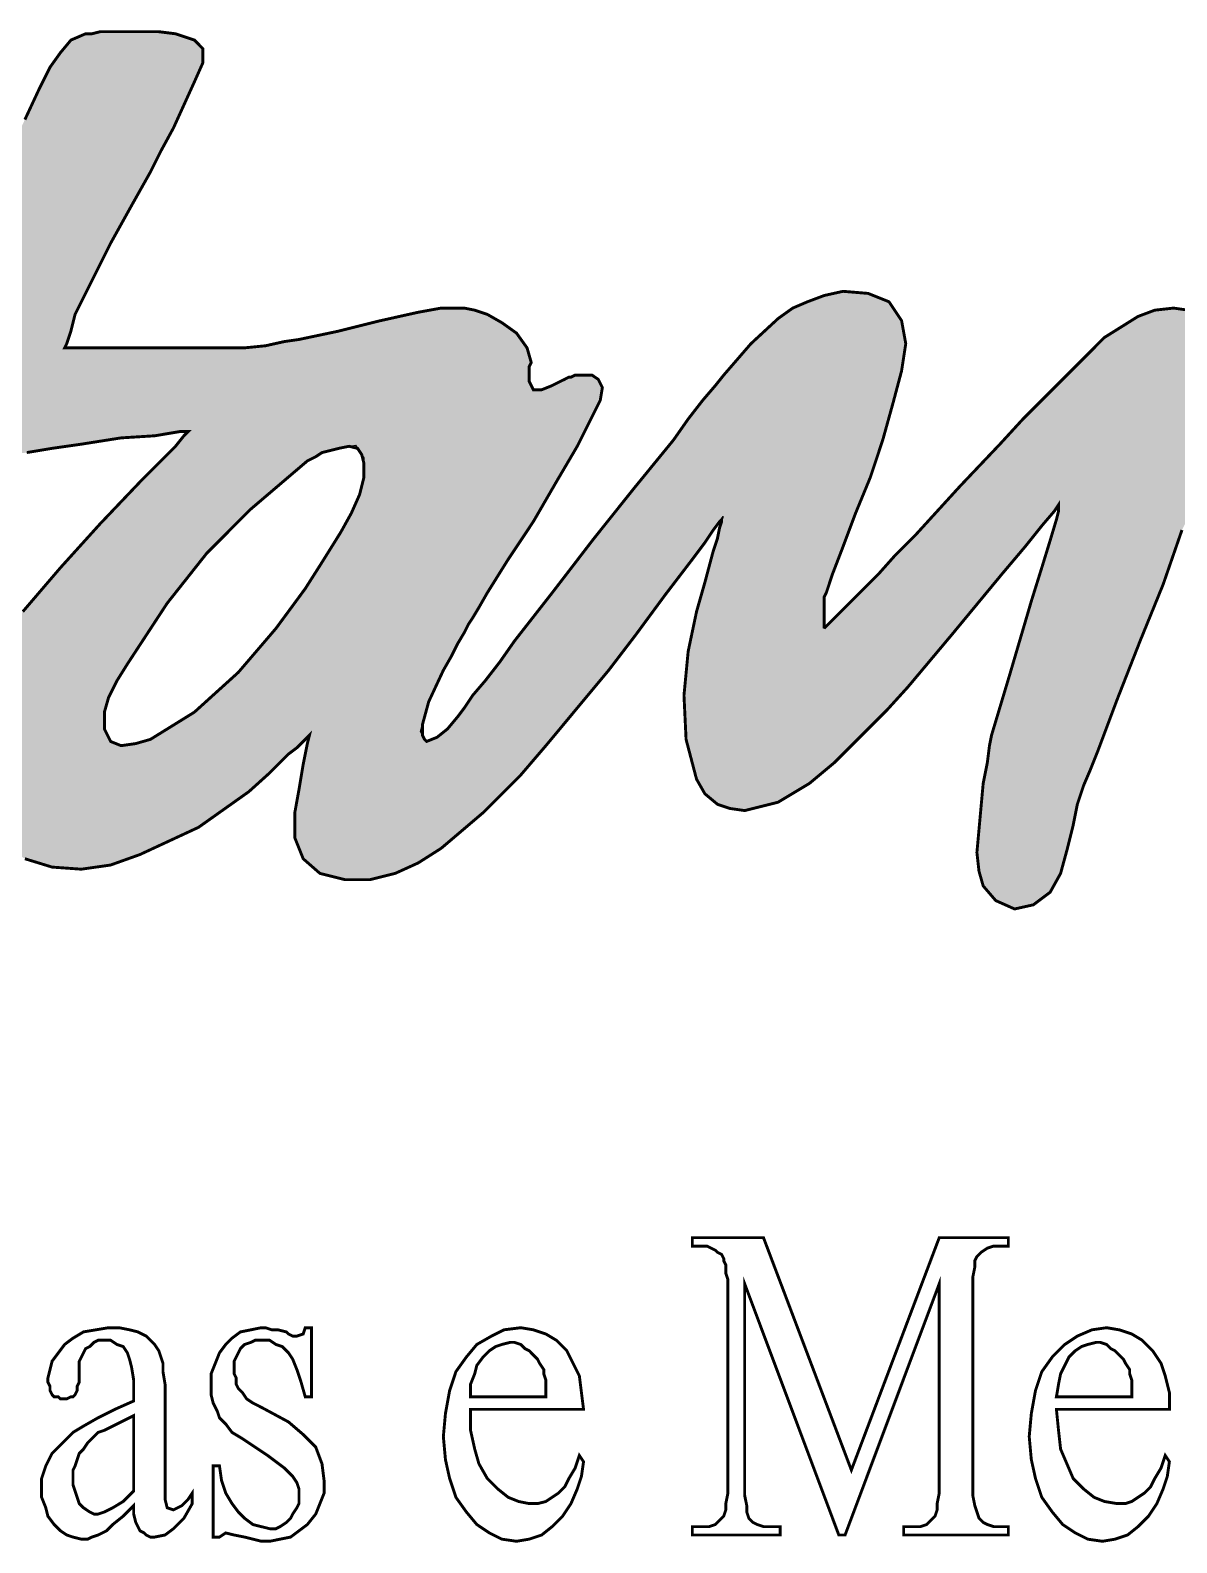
# Model space of a CAD drawing. Extents: x -5391 to -1191, y -1050 to 4890.
# Drawn here: x -3921.7 to -3756, y -256.2 to -37.8 of the extents above; entities that cross this region are included whole.
import ezdxf

# ---------------------------------------------------------------- set-up
doc = ezdxf.new("R2010")
doc.units = 0
doc.header["$LTSCALE"] = 70
doc.header["$MEASUREMENT"] = 0
doc.layers.get('0').update_dxf_attribs({"linetype": 'CONTINUOUS'})
doc.layers.add('CAMADA_1', color=7, linetype='CONTINUOUS')
doc.layers.add('FINA', color=7, linetype='CONTINUOUS')

msp = doc.modelspace()

# ---------------------------------------------------------------- hatches: boundary and pattern name
at = {"linetype": 'CONTINUOUS'}
h = msp.add_hatch(color=5, dxfattribs=at)
h.paths.add_polyline_path([(-3839.308, -91.222), (-3839.006, -89.408), (-3839.61, -88.199), (-3840.518, -87.594), (-3842.936, -87.594), (-3843.541, -87.896), (-3843.842, -87.896), (-3846.262, -89.105), (-3847.773, -89.71), (-3848.983, -89.71), (-3849.587, -88.5), (-3849.587, -87.896), (-3849.587, -87.291), (-3849.587, -86.385), (-3849.285, -85.78), (-3849.89, -83.663), (-3851.401, -81.547), (-3853.518, -80.036), (-3855.633, -78.826), (-3857.448, -78.222), (-3858.96, -77.92), (-3860.773, -77.92), (-3862.285, -77.92), (-3865.611, -78.524), (-3871.053, -79.734), (-3877.099, -81.245), (-3882.843, -82.454), (-3884.959, -82.757), (-3887.68, -83.362), (-3890.703, -83.663), (-3893.424, -83.663), (-3900.68, -83.663), (-3908.238, -83.663), (-3911.564, -83.663), (-3914.285, -83.663), (-3916.098, -83.663), (-3916.704, -83.663), (-3916.401, -83.059), (-3915.796, -81.245), (-3915.191, -78.826), (-3913.982, -76.408), (-3912.471, -73.384), (-3910.052, -68.547), (-3907.028, -63.106), (-3904.308, -58.268), (-3902.796, -55.245), (-3900.982, -51.92), (-3899.471, -48.594), (-3897.959, -45.268), (-3896.749, -42.548), (-3896.749, -40.432), (-3897.959, -39.222), (-3900.68, -38.315), (-3903.099, -38.012), (-3907.331, -38.012), (-3909.448, -38.012), (-3911.564, -38.012), (-3912.773, -38.315), (-3913.681, -38.315), (-3915.796, -39.222), (-3917.308, -41.035), (-3918.82, -43.152), (-3920.331, -46.175), (-3922.447, -50.711), (-3925.168, -56.454), (-3928.191, -62.803), (-3930.912, -69.152), (-3933.634, -75.199), (-3935.749, -80.036), (-3936.657, -81.85), (-3937.261, -83.362), (-3937.866, -84.268), (-3937.866, -84.571), (-3938.471, -84.571), (-3939.982, -84.571), (-3942.098, -84.873), (-3944.819, -84.873), (-3951.169, -85.477), (-3957.215, -85.78), (-3961.145, -86.385), (-3966.889, -87.291), (-3969.912, -87.896), (-3972.633, -88.5), (-3974.75, -88.803), (-3975.959, -89.408), (-3976.865, -90.617), (-3977.168, -92.733), (-3976.865, -95.152), (-3976.563, -97.268), (-3975.052, -100.593), (-3973.238, -104.524), (-3970.517, -107.547), (-3967.494, -109.361), (-3965.982, -109.361), (-3965.377, -109.059), (-3964.471, -108.454), (-3961.75, -106.036), (-3959.633, -103.92), (-3958.121, -102.71), (-3955.703, -101.803), (-3953.587, -101.501), (-3951.169, -101.199), (-3949.052, -101.199), (-3946.936, -101.199), (-3945.981, -101.835), (-3946.936, -104.222), (-3948.145, -106.943), (-3949.656, -109.966), (-3952.982, -117.524), (-3956.61, -126.291), (-3958.424, -130.826), (-3959.935, -135.663), (-3960.843, -137.478), (-3961.145, -138.989), (-3961.75, -140.198), (-3961.75, -140.501), (-3963.262, -138.989), (-3963.262, -138.384), (-3963.563, -138.082), (-3964.471, -137.175), (-3965.982, -135.965), (-3967.494, -135.361), (-3969.005, -135.965), (-3969.609, -136.872), (-3970.214, -138.082), (-3970.517, -138.989), (-3970.517, -139.896), (-3971.122, -145.338), (-3971.424, -151.686), (-3971.122, -158.035), (-3970.214, -162.873), (-3969.308, -164.989), (-3967.796, -166.198), (-3965.982, -166.501), (-3963.563, -166.501), (-3961.75, -166.198), (-3960.238, -165.593), (-3959.029, -164.687), (-3957.819, -163.175), (-3955.401, -159.547), (-3952.982, -155.919), (-3950.865, -151.989), (-3948.75, -148.059), (-3947.541, -145.942), (-3946.331, -143.221), (-3944.819, -139.896), (-3943.005, -136.268), (-3939.074, -128.408), (-3935.145, -119.942), (-3931.517, -112.083), (-3928.494, -105.734), (-3927.284, -103.013), (-3926.378, -101.199), (-3925.581, -99.209), (-3922.145, -98.78), (-3918.518, -98.176), (-3914.285, -97.57), (-3908.54, -96.664), (-3903.703, -96.361), (-3900.075, -95.756), (-3898.866, -95.756), (-3899.471, -96.361), (-3900.68, -97.873), (-3902.796, -99.989), (-3905.517, -102.71), (-3911.564, -109.059), (-3917.308, -115.408), (-3922.749, -121.756), (-3926.68, -128.105), (-3928.494, -131.128), (-3929.703, -134.455), (-3930.611, -138.082), (-3930.912, -142.012), (-3930.611, -146.849), (-3929.098, -151.385), (-3926.378, -155.012), (-3922.447, -157.431), (-3918.518, -158.64), (-3914.285, -158.942), (-3910.052, -158.338), (-3905.819, -156.826), (-3897.355, -152.896), (-3890.099, -147.757), (-3887.075, -145.035), (-3884.355, -142.315), (-3883.146, -141.408), (-3882.239, -140.501), (-3881.633, -139.896), (-3881.331, -139.594), (-3881.633, -140.803), (-3882.239, -143.826), (-3882.843, -147.454), (-3883.447, -150.78), (-3883.447, -154.408), (-3882.239, -157.431), (-3879.819, -159.547), (-3876.192, -160.454), (-3872.563, -160.454), (-3868.936, -159.547), (-3865.611, -158.035), (-3862.285, -155.919), (-3856.238, -150.78), (-3850.796, -145.338), (-3847.169, -141.105), (-3842.634, -135.663), (-3838.099, -130.222), (-3834.169, -125.082), (-3829.937, -119.338), (-3826.006, -114.198), (-3824.192, -111.78), (-3822.983, -109.966), (-3821.534, -108.036), (-3822.075, -109.663), (-3822.378, -111.175), (-3822.983, -112.989), (-3824.192, -117.524), (-3825.401, -121.756), (-3826.611, -127.501), (-3827.215, -133.849), (-3826.913, -140.198), (-3825.401, -145.942), (-3824.192, -148.059), (-3822.378, -149.571), (-3820.564, -150.175), (-3818.447, -150.477), (-3813.611, -149.268), (-3809.076, -146.548), (-3805.448, -143.524), (-3801.518, -139.594), (-3797.89, -135.965), (-3794.866, -132.64), (-3788.518, -125.082), (-3781.262, -116.315), (-3777.936, -112.384), (-3775.517, -109.361), (-3773.703, -107.245), (-3773.099, -106.338), (-3773.099, -107.245), (-3773.402, -108.454), (-3774.308, -111.477), (-3775.517, -115.408), (-3777.029, -120.245), (-3780.053, -130.524), (-3782.773, -139.594), (-3783.076, -141.105), (-3783.378, -143.524), (-3783.983, -146.548), (-3784.285, -149.872), (-3784.588, -153.199), (-3784.89, -156.524), (-3784.588, -159.245), (-3783.983, -161.361), (-3782.169, -163.478), (-3779.448, -164.687), (-3776.727, -164.082), (-3774.308, -162.268), (-3772.797, -159.547), (-3771.89, -156.222), (-3770.983, -152.594), (-3770.379, -149.571), (-3770.076, -148.663), (-3769.472, -146.849), (-3768.565, -144.733), (-3767.355, -141.709), (-3764.634, -134.455), (-3761.309, -125.989), (-3757.983, -117.826), (-3755.263, -109.966), (-3753.75, -106.943), (-3752.844, -104.222), (-3751.936, -102.106), (-3751.635, -100.593), (-3750.122, -95.454), (-3749.216, -90.617), (-3748.913, -86.082), (-3749.82, -81.85), (-3751.03, -80.338), (-3752.541, -79.129), (-3754.355, -78.222), (-3756.472, -77.92), (-3759.192, -78.222), (-3761.611, -79.129), (-3764.029, -80.64), (-3766.448, -82.152), (-3767.355, -83.059), (-3769.169, -84.873), (-3771.285, -86.99), (-3773.402, -89.105), (-3778.239, -93.943), (-3781.565, -97.57), (-3787.309, -103.617), (-3793.658, -110.571), (-3796.681, -113.594), (-3799.099, -116.315), (-3801.518, -118.733), (-3803.029, -120.245), (-3804.541, -121.756), (-3805.751, -122.966), (-3806.96, -124.176), (-3806.96, -120.85), (-3806.96, -120.245), (-3806.96, -119.942), (-3806.96, -119.64), (-3806.657, -119.036), (-3805.751, -116.315), (-3804.239, -112.384), (-3802.425, -107.547), (-3800.308, -102.407), (-3798.494, -96.966), (-3796.983, -91.524), (-3795.774, -86.99), (-3795.169, -83.059), (-3795.774, -79.734), (-3797.588, -77.012), (-3800.611, -75.803), (-3804.239, -75.501), (-3806.96, -76.106), (-3809.378, -77.012), (-3811.494, -77.92), (-3813.611, -79.431), (-3817.541, -83.059), (-3821.471, -87.594), (-3822.681, -89.105), (-3824.494, -91.222), (-3826.611, -93.943), (-3828.727, -96.966), (-3834.169, -103.617), (-3840.216, -111.175), (-3846.262, -119.036), (-3851.704, -125.989), (-3853.819, -129.012), (-3855.936, -131.733), (-3857.75, -133.849), (-3859.365, -136.271), (-3861.378, -138.686), (-3862.889, -139.896), (-3864.526, -140.551), (-3865.273, -139.061), (-3864.099, -134.756), (-3861.983, -130.222), (-3860.773, -128.105), (-3859.866, -126.291), (-3858.961, -124.782), (-3858.355, -123.57), (-3857.75, -122.664), (-3856.843, -121.152), (-3855.633, -119.036), (-3852.61, -114.198), (-3848.983, -108.757), (-3845.657, -103.013), (-3842.634, -97.873), (-3840.518, -93.64)])
h.paths.add_polyline_path([(-3896.145, -113.292), (-3889.797, -106.943), (-3881.633, -99.989), (-3880.424, -99.384), (-3879.517, -98.78), (-3878.308, -98.478), (-3877.099, -98.176), (-3874.699, -97.695), (-3873.471, -99.535), (-3873.471, -102.407), (-3874.076, -104.826), (-3875.285, -107.547), (-3876.796, -110.269), (-3879.819, -115.106), (-3881.936, -118.431), (-3886.169, -124.175), (-3891.61, -130.524), (-3897.959, -136.268), (-3904.308, -140.198), (-3906.425, -140.803), (-3908.54, -141.105), (-3910.052, -140.501), (-3910.959, -138.686), (-3910.959, -136.268), (-3910.354, -134.152), (-3909.145, -131.733), (-3907.634, -129.315), (-3901.89, -120.547)], flags=16)

# ---------------------------------------------------------------- linework, layer by layer
at = {"color": 5, "linetype": 'CONTINUOUS'}
for points in [[(-3754.355, -78.222), (-3756.472, -77.92), (-3759.192, -78.222), (-3761.611, -79.129), (-3764.029, -80.64), (-3766.448, -82.152), (-3767.355, -83.059), (-3769.169, -84.873), (-3771.285, -86.99), (-3773.402, -89.105), (-3778.239, -93.943), (-3781.565, -97.57), (-3787.309, -103.617), (-3793.658, -110.571), (-3796.681, -113.594), (-3799.099, -116.315), (-3801.518, -118.733), (-3803.029, -120.245), (-3804.541, -121.756), (-3805.751, -122.966), (-3806.96, -124.176), (-3806.96, -120.85), (-3806.96, -120.245), (-3806.96, -119.942), (-3806.96, -119.64), (-3806.657, -119.036), (-3805.751, -116.315), (-3804.239, -112.384), (-3802.425, -107.547), (-3800.308, -102.407), (-3798.494, -96.966), (-3796.983, -91.524), (-3795.774, -86.99), (-3795.169, -83.059), (-3795.774, -79.734), (-3797.588, -77.012), (-3800.611, -75.803), (-3804.239, -75.501), (-3806.96, -76.106), (-3809.378, -77.012), (-3811.494, -77.92), (-3813.611, -79.431), (-3817.541, -83.059), (-3821.471, -87.594), (-3822.681, -89.105), (-3824.494, -91.222), (-3826.611, -93.943), (-3828.727, -96.966), (-3834.169, -103.617), (-3840.216, -111.175), (-3846.262, -119.036), (-3851.704, -125.989), (-3853.819, -129.012), (-3855.936, -131.733), (-3857.75, -133.849), (-3859.365, -136.271), (-3861.378, -138.686), (-3862.889, -139.896), (-3864.526, -140.551), (-3865.273, -139.061), (-3864.099, -134.756), (-3861.983, -130.222), (-3860.773, -128.105), (-3859.866, -126.291), (-3858.961, -124.782), (-3858.355, -123.57), (-3857.75, -122.664), (-3856.843, -121.152), (-3855.633, -119.036), (-3852.61, -114.198), (-3848.983, -108.757), (-3845.657, -103.013), (-3842.634, -97.873), (-3840.518, -93.64), (-3839.308, -91.222), (-3839.006, -89.408), (-3839.61, -88.199), (-3840.518, -87.594), (-3842.936, -87.594), (-3843.541, -87.896), (-3843.842, -87.896), (-3846.262, -89.105), (-3847.773, -89.71), (-3848.983, -89.71), (-3849.587, -88.5), (-3849.587, -87.896), (-3849.587, -87.291), (-3849.587, -86.385), (-3849.285, -85.78), (-3849.89, -83.663), (-3851.401, -81.547), (-3853.518, -80.036), (-3855.633, -78.826), (-3857.448, -78.222), (-3858.96, -77.92), (-3860.773, -77.92), (-3862.285, -77.92), (-3865.611, -78.524), (-3871.053, -79.734), (-3877.099, -81.245), (-3882.843, -82.454), (-3884.959, -82.757), (-3887.68, -83.362), (-3890.703, -83.663), (-3893.424, -83.663), (-3900.68, -83.663), (-3908.238, -83.663), (-3911.564, -83.663), (-3914.285, -83.663), (-3916.098, -83.663), (-3916.704, -83.663), (-3916.401, -83.059), (-3915.796, -81.245), (-3915.191, -78.826), (-3913.982, -76.408), (-3912.471, -73.384), (-3910.052, -68.547), (-3907.028, -63.106), (-3904.308, -58.268), (-3902.796, -55.245), (-3900.982, -51.92), (-3899.471, -48.594), (-3897.959, -45.268), (-3896.749, -42.548), (-3896.749, -40.432), (-3897.959, -39.222), (-3900.68, -38.315), (-3903.099, -38.012), (-3907.331, -38.012), (-3909.448, -38.012), (-3911.564, -38.012), (-3912.773, -38.315), (-3913.681, -38.315), (-3915.796, -39.222), (-3917.308, -41.035), (-3918.82, -43.152), (-3920.331, -46.175), (-3922.447, -50.711)], [(-3922.145, -98.78), (-3918.518, -98.176), (-3914.285, -97.57), (-3908.54, -96.664), (-3903.703, -96.361), (-3900.075, -95.756), (-3898.866, -95.756), (-3899.471, -96.361), (-3900.68, -97.873), (-3902.796, -99.989), (-3905.517, -102.71), (-3911.564, -109.059), (-3917.308, -115.408), (-3922.749, -121.756)], [(-3922.447, -157.431), (-3918.518, -158.64), (-3914.285, -158.942), (-3910.052, -158.338), (-3905.819, -156.826), (-3897.355, -152.896), (-3890.099, -147.757), (-3887.075, -145.035), (-3884.355, -142.315), (-3883.146, -141.408), (-3882.239, -140.501), (-3881.633, -139.896), (-3881.331, -139.594), (-3881.633, -140.803), (-3882.239, -143.826), (-3882.843, -147.454), (-3883.447, -150.78), (-3883.447, -154.408), (-3882.239, -157.431), (-3879.819, -159.547), (-3876.192, -160.454), (-3872.563, -160.454), (-3868.936, -159.547), (-3865.611, -158.035), (-3862.285, -155.919), (-3856.238, -150.78), (-3850.796, -145.338), (-3847.169, -141.105), (-3842.634, -135.663), (-3838.099, -130.222), (-3834.169, -125.082), (-3829.937, -119.338), (-3826.006, -114.198), (-3824.192, -111.78), (-3822.983, -109.966), (-3821.534, -108.036), (-3822.075, -109.663), (-3822.378, -111.175), (-3822.983, -112.989), (-3824.192, -117.524), (-3825.401, -121.756), (-3826.611, -127.501), (-3827.215, -133.849), (-3826.913, -140.198), (-3825.401, -145.942), (-3824.192, -148.059), (-3822.378, -149.571), (-3820.564, -150.175), (-3818.447, -150.477), (-3813.611, -149.268), (-3809.076, -146.548), (-3805.448, -143.524), (-3801.518, -139.594), (-3797.89, -135.965), (-3794.866, -132.64), (-3788.518, -125.082), (-3781.262, -116.315), (-3777.936, -112.384), (-3775.517, -109.361), (-3773.703, -107.245), (-3773.099, -106.338), (-3773.099, -107.245), (-3773.402, -108.454), (-3774.308, -111.477), (-3775.517, -115.408), (-3777.029, -120.245), (-3780.053, -130.524), (-3782.773, -139.594), (-3783.076, -141.105), (-3783.378, -143.524), (-3783.983, -146.548), (-3784.285, -149.872), (-3784.588, -153.199), (-3784.89, -156.524), (-3784.588, -159.245), (-3783.983, -161.361), (-3782.169, -163.478), (-3779.448, -164.687), (-3776.727, -164.082), (-3774.308, -162.268), (-3772.797, -159.547), (-3771.89, -156.222), (-3770.983, -152.594), (-3770.379, -149.571), (-3770.076, -148.663), (-3769.472, -146.849), (-3768.565, -144.733), (-3767.355, -141.709), (-3764.634, -134.455), (-3761.309, -125.989), (-3757.983, -117.826), (-3755.263, -109.966)]]:
    msp.add_lwpolyline(points, dxfattribs=at)
msp.add_lwpolyline([(-3896.145, -113.292), (-3889.797, -106.943), (-3881.633, -99.989), (-3880.424, -99.384), (-3879.517, -98.78), (-3878.308, -98.478), (-3877.099, -98.176), (-3874.699, -97.695), (-3873.471, -99.535), (-3873.471, -102.407), (-3874.076, -104.826), (-3875.285, -107.547), (-3876.796, -110.269), (-3879.819, -115.106), (-3881.936, -118.431), (-3886.169, -124.175), (-3891.61, -130.524), (-3897.959, -136.268), (-3904.308, -140.198), (-3906.425, -140.803), (-3908.54, -141.105), (-3910.052, -140.501), (-3910.959, -138.686), (-3910.959, -136.268), (-3910.354, -134.152), (-3909.145, -131.733), (-3907.634, -129.315), (-3901.89, -120.547)], close=True, dxfattribs=at)
at = {"layer": 'CAMADA_1', "color": 5, "linetype": 'CONTINUOUS', "const_width": 0.42}
for points in [[(-3806.96, -124.175), (-3806.96, -120.85), (-3806.96, -120.245), (-3806.96, -119.942), (-3806.96, -119.64), (-3806.657, -119.036), (-3805.751, -116.315), (-3804.239, -112.384), (-3802.425, -107.547), (-3800.308, -102.407), (-3798.494, -96.966), (-3796.983, -91.524), (-3795.774, -86.99), (-3795.169, -83.059), (-3795.774, -79.734), (-3797.588, -77.012), (-3800.611, -75.803), (-3804.239, -75.501), (-3806.96, -76.106), (-3809.378, -77.012), (-3811.494, -77.92), (-3813.611, -79.431), (-3817.541, -83.059), (-3821.471, -87.594), (-3822.681, -89.105), (-3824.494, -91.222), (-3826.611, -93.943), (-3828.727, -96.966), (-3834.169, -103.617), (-3840.216, -111.175), (-3846.262, -119.036), (-3851.704, -125.989), (-3853.819, -129.012), (-3855.936, -131.733), (-3857.75, -133.849), (-3858.96, -135.663), (-3859.866, -136.872), (-3861.378, -138.686), (-3862.889, -139.896), (-3864.401, -140.501), (-3864.703, -140.198), (-3865.006, -139.594), (-3865.006, -138.989), (-3865.006, -138.082), (-3864.099, -134.756), (-3861.983, -130.222), (-3860.773, -128.105), (-3859.866, -126.291), (-3858.96, -124.779), (-3858.657, -124.175), (-3858.355, -123.57), (-3857.75, -122.664), (-3856.843, -121.152), (-3855.633, -119.036), (-3852.61, -114.198), (-3848.983, -108.757), (-3845.657, -103.013), (-3842.634, -97.873), (-3840.518, -93.64), (-3839.308, -91.222), (-3839.006, -89.408), (-3839.61, -88.199), (-3840.518, -87.594), (-3842.634, -87.594), (-3842.936, -87.594), (-3843.541, -87.896), (-3843.843, -87.896), (-3844.447, -88.199), (-3846.262, -89.105), (-3847.773, -89.71), (-3848.983, -89.71), (-3849.587, -88.5), (-3849.587, -87.896), (-3849.587, -87.291), (-3849.587, -86.385), (-3849.285, -85.78), (-3849.89, -83.663), (-3851.401, -81.547), (-3853.518, -80.036), (-3855.633, -78.826), (-3857.448, -78.222), (-3858.96, -77.92), (-3860.773, -77.92), (-3862.285, -77.92), (-3865.611, -78.524), (-3871.053, -79.734), (-3877.099, -81.245), (-3882.843, -82.454), (-3884.959, -82.757), (-3887.68, -83.362), (-3890.703, -83.663), (-3893.424, -83.663), (-3900.68, -83.663), (-3908.238, -83.663), (-3911.564, -83.663), (-3914.285, -83.663), (-3916.098, -83.663), (-3916.704, -83.663), (-3916.401, -83.059), (-3915.796, -81.245), (-3915.191, -78.826), (-3913.982, -76.408), (-3912.471, -73.384), (-3910.052, -68.547), (-3907.028, -63.106), (-3904.308, -58.268), (-3902.796, -55.245), (-3900.982, -51.92), (-3899.471, -48.594), (-3897.959, -45.268), (-3896.749, -42.548), (-3896.749, -40.432), (-3897.959, -39.222), (-3900.68, -38.315), (-3903.099, -38.012), (-3907.331, -38.012), (-3909.448, -38.012), (-3911.564, -38.012), (-3912.773, -38.315), (-3913.681, -38.315), (-3915.796, -39.222), (-3917.308, -41.035), (-3918.82, -43.152), (-3920.331, -46.175), (-3922.447, -50.711)], [(-3754.355, -78.222), (-3756.472, -77.92), (-3759.192, -78.222), (-3761.611, -79.129), (-3764.029, -80.64), (-3766.448, -82.152), (-3767.355, -83.059), (-3769.169, -84.873), (-3771.285, -86.99), (-3773.402, -89.105), (-3778.239, -93.943), (-3781.565, -97.57), (-3787.309, -103.617), (-3793.658, -110.571), (-3796.681, -113.594), (-3799.099, -116.315), (-3801.518, -118.733), (-3803.029, -120.245), (-3804.541, -121.756), (-3805.751, -122.966), (-3806.657, -123.873), (-3806.96, -124.175)], [(-3922.145, -98.78), (-3918.518, -98.176), (-3914.285, -97.57), (-3908.54, -96.664), (-3903.703, -96.361), (-3900.075, -95.756), (-3898.866, -95.756), (-3899.471, -96.361), (-3900.68, -97.873), (-3902.796, -99.989), (-3905.517, -102.71), (-3911.564, -109.059), (-3917.308, -115.408), (-3922.749, -121.756)], [(-3877.099, -98.176), (-3875.587, -97.873), (-3874.378, -98.176), (-3873.773, -99.082), (-3873.471, -100.291), (-3873.471, -102.407), (-3874.076, -104.826), (-3875.285, -107.547), (-3876.796, -110.269), (-3879.819, -115.106), (-3881.936, -118.431), (-3886.169, -124.175), (-3891.61, -130.524), (-3897.959, -136.268), (-3904.308, -140.198), (-3906.425, -140.803), (-3908.54, -141.105), (-3910.052, -140.501), (-3910.959, -138.686), (-3910.959, -136.268), (-3910.354, -134.152), (-3909.145, -131.733), (-3907.634, -129.315), (-3901.89, -120.547), (-3896.145, -113.292), (-3889.797, -106.943), (-3881.633, -99.989), (-3880.424, -99.384), (-3879.517, -98.78), (-3878.308, -98.478), (-3877.099, -98.176)], [(-3922.447, -157.431), (-3918.518, -158.64), (-3914.285, -158.942), (-3910.052, -158.338), (-3905.819, -156.826), (-3897.355, -152.896), (-3890.099, -147.757), (-3887.075, -145.035), (-3884.355, -142.315), (-3883.146, -141.408), (-3882.239, -140.501), (-3881.633, -139.896), (-3881.331, -139.594), (-3881.633, -140.803), (-3882.239, -143.826), (-3882.843, -147.454), (-3883.447, -150.78), (-3883.447, -154.408), (-3882.239, -157.431), (-3879.819, -159.547), (-3876.192, -160.454), (-3872.563, -160.454), (-3868.936, -159.547), (-3865.611, -158.035), (-3862.285, -155.919), (-3856.238, -150.78), (-3850.796, -145.338), (-3847.169, -141.105), (-3842.634, -135.663), (-3838.099, -130.222), (-3834.169, -125.082), (-3829.937, -119.338), (-3826.006, -114.198), (-3824.192, -111.78), (-3822.983, -109.966), (-3822.075, -108.757), (-3821.774, -108.454), (-3821.774, -108.757), (-3822.075, -109.663), (-3822.378, -111.175), (-3822.983, -112.989), (-3824.192, -117.524), (-3825.401, -121.756), (-3826.611, -127.501), (-3827.215, -133.849), (-3826.913, -140.198), (-3825.401, -145.942), (-3824.192, -148.059), (-3822.378, -149.571), (-3820.564, -150.175), (-3818.447, -150.477), (-3813.611, -149.268), (-3809.076, -146.548), (-3805.448, -143.524), (-3801.518, -139.594), (-3797.89, -135.965), (-3794.866, -132.64), (-3788.518, -125.082), (-3781.262, -116.315), (-3777.936, -112.384), (-3775.517, -109.361), (-3773.703, -107.245), (-3773.099, -106.338), (-3773.099, -107.245), (-3773.402, -108.454), (-3774.308, -111.477), (-3775.517, -115.408), (-3777.029, -120.245), (-3780.053, -130.524), (-3782.773, -139.594), (-3783.076, -141.105), (-3783.378, -143.524), (-3783.983, -146.548), (-3784.285, -149.872), (-3784.588, -153.199), (-3784.89, -156.524), (-3784.588, -159.245), (-3783.983, -161.361), (-3782.169, -163.478), (-3779.448, -164.687), (-3776.727, -164.082), (-3774.308, -162.268), (-3772.797, -159.547), (-3771.89, -156.222), (-3770.983, -152.594), (-3770.379, -149.571), (-3770.076, -148.663), (-3769.472, -146.849), (-3768.565, -144.733), (-3767.355, -141.709), (-3764.634, -134.455), (-3761.309, -125.989), (-3757.983, -117.826), (-3755.263, -109.966)]]:
    msp.add_lwpolyline(points, dxfattribs=at)
at = {"layer": 'FINA', "const_width": 0.42}
for points in [[(-3804.843, -255.081), (-3803.937, -255.081), (-3790.332, -218.803), (-3790.332, -247.523), (-3790.332, -249.035), (-3790.634, -250.546), (-3790.634, -251.454), (-3790.937, -252.361), (-3791.541, -252.966), (-3792.146, -253.57), (-3793.052, -253.872), (-3794.262, -253.872), (-3795.471, -253.872), (-3795.471, -255.081), (-3780.355, -255.081), (-3780.355, -253.872), (-3781.565, -253.872), (-3782.471, -253.872), (-3783.378, -253.57), (-3783.983, -253.268), (-3784.588, -252.663), (-3784.89, -251.756), (-3785.192, -250.849), (-3785.495, -249.337), (-3785.495, -247.523), (-3785.495, -219.709), (-3785.495, -217.896), (-3785.192, -216.384), (-3785.192, -215.477), (-3784.89, -214.872), (-3784.285, -214.268), (-3783.378, -213.663), (-3782.471, -213.361), (-3781.565, -213.361), (-3780.355, -213.361), (-3780.355, -212.151), (-3790.332, -212.151), (-3803.029, -245.709), (-3815.727, -212.151), (-3826.006, -212.151), (-3826.006, -213.361), (-3824.797, -213.361), (-3823.89, -213.361), (-3823.285, -213.663), (-3822.68, -213.966), (-3822.378, -214.268), (-3821.773, -214.57), (-3821.471, -215.174), (-3821.471, -215.477), (-3821.169, -216.082), (-3821.169, -217.291), (-3820.867, -218.198), (-3820.867, -219.709), (-3820.867, -247.523), (-3820.867, -249.035), (-3821.169, -250.546), (-3821.169, -251.454), (-3821.471, -252.361), (-3822.075, -252.966), (-3822.68, -253.57), (-3823.587, -253.872), (-3824.494, -253.872), (-3826.006, -253.872), (-3826.006, -255.081), (-3813.308, -255.081), (-3813.308, -253.872), (-3814.82, -253.872), (-3815.727, -253.872), (-3816.634, -253.57), (-3817.238, -253.268), (-3817.843, -252.663), (-3818.145, -251.756), (-3818.145, -250.849), (-3818.448, -249.337), (-3818.448, -247.523), (-3818.448, -218.803), (-3804.843, -255.081)], [(-3906.727, -250.849), (-3906.727, -252.058), (-3906.424, -253.268), (-3906.122, -253.872), (-3905.819, -254.477), (-3905.215, -254.779), (-3904.913, -255.081), (-3904.308, -255.384), (-3903.703, -255.384), (-3902.192, -255.081), (-3900.982, -254.174), (-3899.471, -252.663), (-3898.261, -250.546), (-3898.261, -249.035), (-3898.866, -249.942), (-3899.471, -250.546), (-3899.773, -250.849), (-3900.378, -251.151), (-3900.982, -251.454), (-3901.89, -251.151), (-3902.192, -249.942), (-3902.192, -249.337), (-3902.192, -248.128), (-3902.192, -246.616), (-3902.192, -244.802), (-3902.192, -235.128), (-3902.192, -233.314), (-3902.494, -231.5), (-3902.494, -230.291), (-3902.796, -229.384), (-3903.099, -228.477), (-3903.703, -227.57), (-3904.308, -226.965), (-3904.913, -226.361), (-3906.122, -225.756), (-3907.331, -225.454), (-3908.842, -225.151), (-3910.354, -225.151), (-3912.169, -225.454), (-3913.982, -225.756), (-3915.494, -226.663), (-3916.703, -227.57), (-3917.61, -228.779), (-3918.517, -229.988), (-3918.82, -231.198), (-3919.122, -232.407), (-3919.122, -233.011), (-3918.82, -233.617), (-3918.82, -234.221), (-3918.517, -234.826), (-3918.215, -235.128), (-3917.61, -235.128), (-3917.308, -235.431), (-3916.703, -235.431), (-3916.401, -235.431), (-3915.796, -235.128), (-3915.494, -235.128), (-3915.192, -234.826), (-3914.889, -234.221), (-3914.889, -233.617), (-3914.587, -233.011), (-3914.587, -232.407), (-3914.587, -230.593), (-3914.587, -229.988), (-3914.285, -229.384), (-3913.982, -228.779), (-3913.68, -228.174), (-3913.075, -227.872), (-3912.471, -227.268), (-3911.866, -226.965), (-3910.959, -226.965), (-3910.052, -226.965), (-3909.145, -227.57), (-3908.238, -227.872), (-3907.634, -228.779), (-3907.331, -229.686), (-3907.029, -230.896), (-3906.727, -232.709), (-3906.727, -234.523), (-3906.727, -235.733), (-3909.448, -236.942), (-3911.866, -238.151), (-3913.982, -239.36), (-3915.494, -240.268), (-3916.703, -241.477), (-3917.61, -242.384), (-3918.517, -243.291), (-3919.122, -244.5), (-3919.424, -245.105), (-3919.727, -246.012), (-3920.029, -246.919), (-3920.029, -248.128), (-3920.029, -249.639), (-3919.424, -251.151), (-3919.122, -252.361), (-3918.215, -253.57), (-3917.308, -254.477), (-3916.401, -255.081), (-3915.494, -255.384), (-3914.285, -255.686), (-3913.377, -255.686), (-3912.773, -255.384), (-3911.866, -255.081), (-3911.262, -254.779), (-3910.657, -254.477), (-3909.75, -253.57), (-3908.238, -252.361), (-3906.727, -250.849)], [(-3881.029, -225.151), (-3881.936, -225.151), (-3882.238, -226.058), (-3883.145, -226.361), (-3883.447, -226.361), (-3883.75, -226.361), (-3884.355, -226.058), (-3884.657, -225.756), (-3885.866, -225.454), (-3886.773, -225.454), (-3887.68, -225.151), (-3888.285, -225.151), (-3889.797, -225.454), (-3891.308, -225.756), (-3892.517, -226.663), (-3893.424, -227.57), (-3894.332, -228.779), (-3894.936, -230.291), (-3895.54, -231.802), (-3895.54, -233.617), (-3895.54, -234.826), (-3895.238, -236.035), (-3894.634, -237.244), (-3894.332, -238.151), (-3893.424, -239.058), (-3892.517, -240.268), (-3891.005, -241.175), (-3889.192, -242.384), (-3887.378, -243.593), (-3886.168, -244.5), (-3884.959, -245.407), (-3884.355, -246.012), (-3883.75, -246.616), (-3883.145, -247.523), (-3882.843, -248.431), (-3882.843, -249.639), (-3882.843, -250.546), (-3883.145, -251.151), (-3883.75, -252.058), (-3884.052, -252.663), (-3884.657, -253.268), (-3885.564, -253.872), (-3886.168, -254.174), (-3887.075, -254.174), (-3888.285, -253.872), (-3889.494, -253.57), (-3890.703, -252.663), (-3891.61, -251.756), (-3892.517, -250.546), (-3893.424, -249.035), (-3894.029, -247.221), (-3894.332, -245.105), (-3895.238, -245.105), (-3895.238, -255.384), (-3894.332, -255.384), (-3893.424, -254.779), (-3892.215, -255.081), (-3890.703, -255.384), (-3889.494, -255.686), (-3888.285, -255.989), (-3887.075, -255.989), (-3885.564, -255.686), (-3884.052, -255.384), (-3882.843, -254.477), (-3881.634, -253.57), (-3880.424, -252.058), (-3879.82, -250.546), (-3879.215, -249.035), (-3879.215, -247.221), (-3879.517, -244.802), (-3880.424, -242.384), (-3882.238, -240.57), (-3884.355, -238.756), (-3888.285, -236.64), (-3889.494, -236.035), (-3890.401, -235.431), (-3891.005, -234.523), (-3891.61, -233.919), (-3891.913, -233.314), (-3891.913, -232.407), (-3892.215, -231.802), (-3892.215, -230.896), (-3892.215, -229.988), (-3891.913, -229.384), (-3891.61, -228.779), (-3891.308, -228.174), (-3890.703, -227.57), (-3889.797, -227.268), (-3889.192, -226.965), (-3888.285, -226.965), (-3887.075, -226.965), (-3886.168, -227.57), (-3885.262, -227.872), (-3884.355, -228.779), (-3883.75, -229.686), (-3883.145, -231.198), (-3882.54, -233.011), (-3881.936, -235.128), (-3881.029, -235.128), (-3881.029, -225.151)], [(-3858.053, -236.942), (-3841.727, -236.942), (-3842.029, -234.523), (-3842.332, -232.105), (-3843.239, -230.291), (-3844.145, -228.477), (-3845.657, -226.965), (-3847.169, -226.058), (-3848.983, -225.454), (-3850.797, -225.151), (-3853.215, -225.454), (-3855.029, -226.361), (-3857.145, -227.57), (-3858.657, -229.384), (-3860.169, -231.5), (-3861.076, -234.221), (-3861.68, -237.546), (-3861.982, -240.872), (-3861.68, -244.198), (-3861.076, -246.919), (-3860.169, -249.639), (-3858.657, -251.756), (-3857.145, -253.57), (-3855.332, -254.779), (-3853.518, -255.686), (-3851.401, -255.989), (-3849.587, -255.686), (-3847.773, -255.081), (-3846.262, -253.872), (-3844.75, -252.361), (-3843.541, -250.546), (-3842.634, -248.431), (-3842.029, -246.616), (-3841.727, -244.5), (-3842.332, -243.593), (-3842.936, -245.407), (-3843.843, -246.919), (-3844.447, -248.128), (-3845.355, -249.035), (-3846.262, -249.639), (-3847.169, -250.244), (-3848.378, -250.546), (-3849.587, -250.546), (-3851.099, -250.244), (-3852.61, -249.639), (-3854.122, -248.431), (-3855.634, -246.919), (-3856.843, -244.802), (-3857.448, -242.686), (-3858.053, -239.965), (-3858.053, -236.942)], [(-3773.402, -236.942), (-3757.076, -236.942), (-3757.076, -234.523), (-3757.681, -232.105), (-3758.285, -230.291), (-3759.495, -228.477), (-3761.006, -226.965), (-3762.518, -226.058), (-3764.332, -225.454), (-3766.145, -225.151), (-3768.262, -225.454), (-3770.378, -226.361), (-3772.192, -227.57), (-3774.006, -229.384), (-3775.517, -231.5), (-3776.425, -234.221), (-3777.029, -237.546), (-3777.332, -240.872), (-3777.029, -244.198), (-3776.425, -246.919), (-3775.517, -249.639), (-3774.006, -251.756), (-3772.494, -253.57), (-3770.68, -254.779), (-3768.867, -255.686), (-3766.75, -255.989), (-3764.937, -255.686), (-3763.122, -255.081), (-3761.611, -253.872), (-3760.099, -252.361), (-3758.89, -250.546), (-3757.983, -248.431), (-3757.379, -246.616), (-3757.076, -244.5), (-3757.681, -243.593), (-3758.285, -245.407), (-3759.193, -246.919), (-3759.797, -248.128), (-3760.704, -249.035), (-3761.611, -249.639), (-3762.518, -250.244), (-3763.425, -250.546), (-3764.634, -250.546), (-3766.448, -250.244), (-3767.96, -249.639), (-3769.472, -248.431), (-3770.983, -246.919), (-3771.89, -244.802), (-3772.797, -242.686), (-3773.099, -239.965), (-3773.402, -236.942)], [(-3858.053, -235.128), (-3858.053, -233.314), (-3857.448, -231.802), (-3857.145, -230.593), (-3856.238, -229.384), (-3855.332, -228.477), (-3854.424, -227.872), (-3853.518, -227.57), (-3852.308, -227.268), (-3851.703, -227.268), (-3850.797, -227.57), (-3850.192, -228.174), (-3849.587, -228.477), (-3848.983, -229.082), (-3848.378, -229.686), (-3848.076, -230.291), (-3847.471, -231.198), (-3847.471, -231.802), (-3847.169, -232.709), (-3847.169, -233.919), (-3847.169, -235.128), (-3858.053, -235.128)], [(-3773.402, -235.128), (-3773.099, -233.314), (-3772.797, -231.802), (-3772.192, -230.593), (-3771.588, -229.384), (-3770.68, -228.477), (-3769.774, -227.872), (-3768.867, -227.57), (-3767.657, -227.268), (-3767.053, -227.268), (-3766.145, -227.57), (-3765.541, -228.174), (-3764.937, -228.477), (-3764.332, -229.082), (-3763.727, -229.686), (-3763.425, -230.291), (-3762.82, -231.198), (-3762.82, -231.802), (-3762.518, -232.709), (-3762.518, -233.919), (-3762.518, -235.128), (-3773.402, -235.128)], [(-3906.727, -248.733), (-3908.238, -250.244), (-3909.75, -251.151), (-3910.959, -251.756), (-3911.866, -252.058), (-3912.471, -252.058), (-3913.075, -251.756), (-3913.982, -251.151), (-3914.587, -250.546), (-3914.889, -249.639), (-3915.192, -248.733), (-3915.494, -247.826), (-3915.494, -246.616), (-3915.494, -245.709), (-3915.192, -245.105), (-3914.889, -244.198), (-3914.587, -243.291), (-3913.982, -242.686), (-3913.377, -241.779), (-3912.773, -241.175), (-3911.866, -240.268), (-3910.959, -239.965), (-3909.75, -239.36), (-3908.54, -238.756), (-3906.727, -237.849), (-3906.727, -248.733)]]:
    msp.add_lwpolyline(points, dxfattribs=at)

doc.saveas('drawing.dxf')
